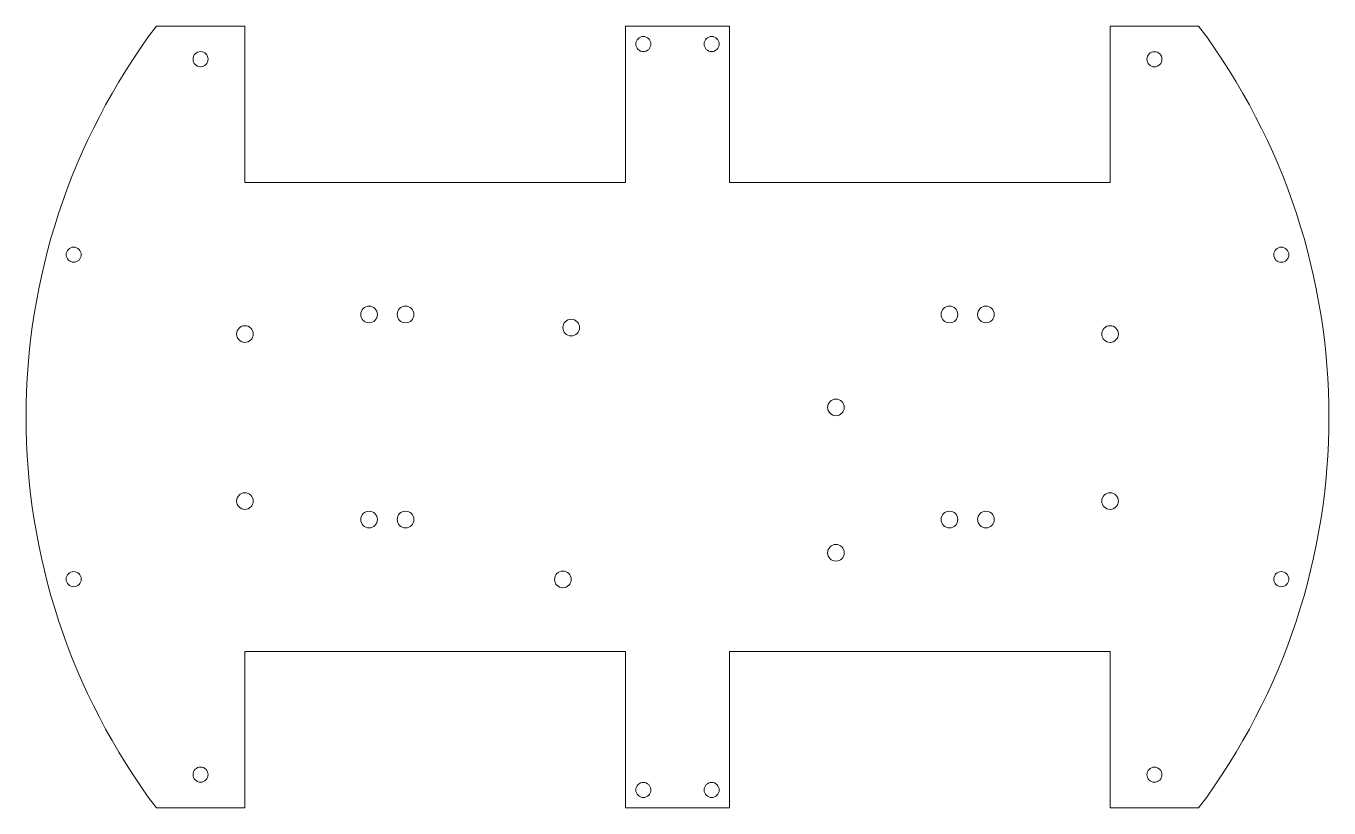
# Model space of a CAD drawing. Header units: millimetres. Extents: x -125 to 125, y -75 to 75.
import ezdxf

# ---------------------------------------------------------------- set-up
doc = ezdxf.new("R2010")
doc.units = ezdxf.units.MM

msp = doc.modelspace()

# ---------------------------------------------------------------- linework, layer by layer
at = {"color": 7, "linetype": 'Continuous', "lineweight": 15}
for p, q in [((-83, 75), (-100, 75)), ((-83, 75), (-83, 45)), ((10, 75), (-10, 75)), ((-10, 45), (-10, 75)), ((10, 75), (10, 45)), ((100, 75), (83, 75)), ((83, 45), (83, 75)), ((-83, 45), (-10, 45)), ((10, 45), (83, 45)), ((-83, -45), (-83, -75)), ((-10, -45), (-83, -45)), ((-10, -75), (-10, -45)), ((10, -45), (10, -75)), ((83, -45), (10, -45)), ((83, -75), (83, -45)), ((-100, -75), (-83, -75)), ((-10, -75), (10, -75)), ((83, -75), (100, -75))]:
    msp.add_line(p, q, dxfattribs=at)
for centre, radius in [((-6.55, 71.55), 1.45), ((6.55, 71.55), 1.45), ((-91.51, 68.64), 1.45), ((91.51, 68.63), 1.45), ((-115.86, 31.14), 1.45), ((115.86, 31.13), 1.45), ((-59.18, 19.67), 1.6), ((-52.18, 19.67), 1.6), ((52.18, 19.67), 1.6), ((59.18, 19.67), 1.6), ((-83, 15.92), 1.6), ((-20.4, 17.15), 1.6), ((83, 15.92), 1.6), ((30.4, 1.85), 1.6), ((-83, -16.13), 1.6), ((83, -16.13), 1.6), ((-59.18, -19.67), 1.6), ((-52.18, -19.67), 1.6), ((52.18, -19.67), 1.6), ((59.18, -19.67), 1.6), ((30.4, -26.05), 1.6), ((-115.86, -31.11), 1.45), ((-22, -31.15), 1.6), ((115.86, -31.12), 1.45), ((-91.51, -68.61), 1.45), ((91.51, -68.62), 1.45), ((-6.55, -71.55), 1.45), ((6.55, -71.55), 1.45)]:
    msp.add_circle(centre, radius, dxfattribs=at)
for start, end in [(143.1301, 216.8699), (323.1301, 36.8699)]:
    msp.add_arc((0, 0), 125, start, end, dxfattribs=at)

doc.saveas('drawing.dxf')
